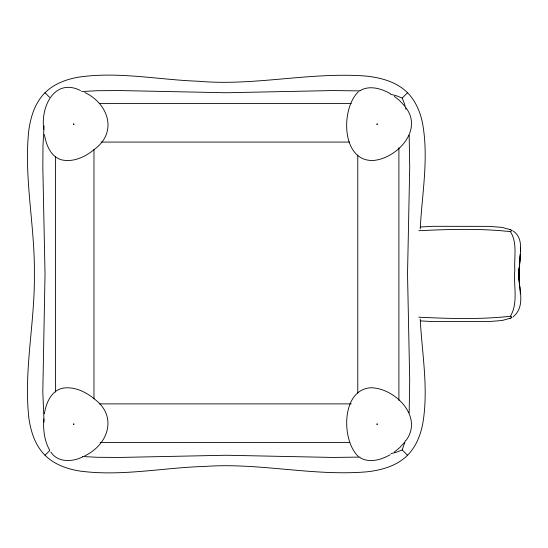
<?xml version="1.0" encoding="UTF-8"?>
<svg xmlns="http://www.w3.org/2000/svg" width="548" height="548" viewBox="0 0 548 548"><rect width="100%" height="100%" fill="white"/><g stroke="black" fill="none" stroke-linecap="round" stroke-linejoin="round"><path stroke-width="0.82" d="M519.799 287.405C517.572 273.349 520.785 259.32 520.497 245.257C520.285 239.771 518.004 234.037 513.181 231.051M520.538 251.039L520.6 248.08M519.018 273.945L520.36 254.101L519.086 270.541M513.181 316.847C527.957 304.558 516.127 283.152 519.244 267.143M43.765 418.953C43.121 429.584 44.306 440.798 49.683 450.196M409.164 412.76L409.712 380.387L407.527 274L409.712 167.613L409.164 135.24M44.059 125.937L42.977 145.336L42.833 167.613L45.025 274L42.812 391.847L44.059 422.063M420.22 228.927C421.967 194.204 428.824 158.769 422.686 124.067C420.042 109.853 413.377 95.605 401.04 87.358C390.827 80.371 378.483 77.446 366.345 76.103C310.305 71.706 254.505 86.296 198.369 81.234C158.625 79.864 118.484 71.267 78.741 77.145C65.054 79.433 51.17 84.872 42.175 95.873C33.908 105.86 30.311 118.752 28.674 131.397C23.859 178.956 35.017 226.386 34.36 274C35.065 322.025 23.578 369.9 28.845 417.857C30.633 430.755 34.627 443.914 43.559 453.723C52.875 464.033 66.534 468.944 79.953 471.061C121.663 476.671 163.599 467.526 205.315 466.417C259.553 462.498 313.477 476.548 367.619 471.753C380.011 470.273 392.628 467.019 402.753 459.409C414.432 450.764 420.446 436.688 422.912 422.741C428.605 388.388 422.008 353.419 420.22 319.073M44.374 413.836C46.005 403.006 51.478 389.82 63.705 388.032C75.09 386.566 86.187 392.094 94.708 399.225C117.895 416.583 108.12 444.771 84.769 455.84M511.976 317.525L511.524 317.525M405.479 440.441L402.191 449.922L396.779 452.114L391.094 453.648M511.962 230.413L511.359 230.413M406.068 440.366C423.536 416.973 395.279 388.231 371.106 387.744C341.103 389.162 341.116 440.496 358.337 456.47M404.691 442.236L399.889 447.49L394.3 452.079M418.816 317.196C449.25 318.648 480.075 319.614 510.394 316.264C518.504 302.736 513.387 285.467 514.812 270.486C513.928 257.724 517.723 242.942 510.394 231.626C480.075 228.29 449.25 229.276 418.816 230.701M45.025 455.251L49.58 450.689M390.279 94.133L396.779 95.886L402.191 98.078L407.527 92.749M358.337 91.859C340.685 108.518 341.082 161.564 373.181 160.489C396.588 158.584 423.172 130.691 406.068 107.963M511.435 230.914L510.394 231.626M359.906 90.715C369.379 84.967 381.333 88.502 390.251 93.639M390.251 454.689C381.333 459.827 369.379 463.368 359.906 457.614M82.652 456.881C72.548 462.06 57.629 462.779 50.848 451.997M420.802 320.909L432.989 321.587L489.117 321.525L502.091 320.512L510.866 318.087M509.791 318.546L510.976 318.046M420.802 226.988L432.989 226.31L489.117 226.365L502.091 227.386L510.976 229.845M81.597 91.537L97.613 90.708L119.889 90.557L226.276 92.749L332.657 90.557L359.981 90.906M359.981 457.094L332.657 457.443L226.276 455.251L119.889 457.443L97.613 457.292L82.44 456.525M99.325 103.517L351.275 103.517M101.031 142.076L349.562 142.076M99.325 403.876L351.275 403.876M100.174 442.428L349.562 442.428M80.542 90.523C54.094 77.487 40.449 107.367 43.799 129.383M509.791 229.345L510.866 229.804M84.81 92.489C108.162 103.558 117.936 131.753 94.749 149.111C85.783 156.591 73.754 162.509 61.828 159.906C50.717 156.981 46.066 144.741 44.409 134.493M510.394 316.264L511.291 316.867M394.3 96.256L399.889 100.846L404.691 106.1M45.025 92.749L49.58 97.311M402.191 449.922L407.527 455.251M402.191 98.078L404.39 103.497L405.917 109.182M519.799 287.385L520.36 293.79M519.011 273.945L519.244 280.754M398.903 147.809L398.903 400.341M357.782 155.118L357.782 392.964M93.975 149.488L93.975 398.875M55.417 156.317L55.417 392.046M510.709 316.586A20.605 1.014 27.5 0 1 511.743 317.367M512.003 230.393A20.735 1.048 -27 0 1 511.777 230.742M73.514 124.115C74.042 125.499 74.377 122.91 73.514 124.115M73.473 424.104C73.939 425.481 74.425 422.988 73.473 424.104M376.866 124.115C377.394 125.492 377.73 122.93 376.866 124.115M376.866 424.104C377.319 425.481 377.819 422.994 376.866 424.104"/></g></svg>
